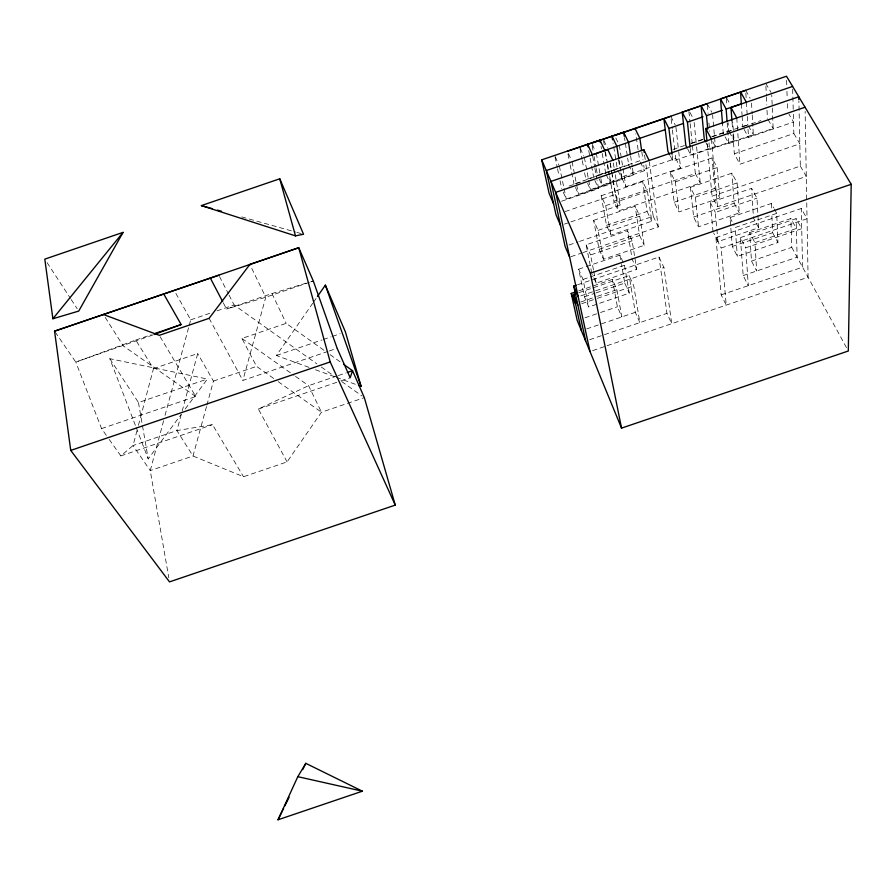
<?xml version="1.0" encoding="UTF-8"?>
<svg xmlns="http://www.w3.org/2000/svg" width="896" height="896" viewBox="0 0 896 896"><rect width="100%" height="100%" fill="white"/><g stroke="black" fill="none" stroke-linecap="round" stroke-linejoin="round"><path stroke-width="0.67" stroke-dasharray="4.48 3.36" d="M136.987 430.685L133.045 445.525L120.837 455.907L108.797 438.85M138.421 425.286L153.485 368.626L135.778 340.032L75.802 362.096L55.35 332.293M163.61 420.784L150.248 470.59L168.795 577.763M165.043 415.397L188.888 326.57M189.246 325.226L190.691 319.838L174.261 290.494M153.485 368.626L197.702 353.539L176.904 430.573L193.021 456.008L243.522 476.739L287.09 461.899L321.474 412.238L364.336 397.634M206.506 406.515L193.021 456.008L150.248 470.59L133.045 445.525L176.904 430.573L212.509 424.659L243.522 476.739M206.864 405.171L213.427 381.091L197.702 353.539M327.97 351.411L242.85 380.442L265.765 297.237L249.861 264.432M308.974 367.371L276.394 355.499L312.715 303.296M313.51 302.154L316.669 297.618M136.259 427.683L148.221 458.92L181.104 414.534M185.214 408.99L207.402 379.03L109.827 358.702L135.755 426.384M287.09 461.899L258.373 409.024L308.605 385.672L337.042 375.984M152.846 334.981L75.802 362.096L101.573 428.613L107.99 437.707M673.008 149.453L684.544 145.51M690.939 143.326L702.475 139.395M587.194 179.133L628.712 164.954L627.659 158.122M691.029 143.674L702.722 139.675M711.816 136.573L728.706 130.805L728.09 122.73M575.288 183.579L617.389 169.198L613.088 142.968M712.197 136.83L746.458 125.138M569.05 186.099L584.046 180.981M731.069 130.782L723.285 133.437L722.512 123.76M743.736 126.459L760.906 120.59M190.691 319.838L210.448 313.096M217.034 310.845L234.147 304.998L316.792 363.81M135.778 340.032L151.334 334.723M223.306 302.848L226.542 309.042L271.958 293.541L309.31 282.218M309.344 282.363L265.765 297.237L226.542 309.042M310.666 281.904L313.309 281.008L310.643 281.814M678.731 151.715L680.602 167.989L625.901 186.659L621.376 177.05L675.774 158.48L675.136 153.048M599.189 178.965L602.034 185.181L644.504 170.677L643.742 165.29M670.365 156.106L672.84 161.011L715.344 146.496L712.611 114.901M587.597 183.366L590.43 189.683L633.506 174.978L632.464 168.168M687.758 149.162L690.962 155.366L734.07 140.65L732.704 121.666M575.49 187.454L578.514 194.309L622.182 179.39L621.074 172.502M706.059 142.867L709.598 149.554L753.323 134.624L752.898 127.142M563.226 192.091L566.25 199.058L610.546 183.938L609.168 175.907M725.11 136.819L728.773 143.573L773.147 128.43L771.736 94.886M561.557 201.242L598.562 188.608L597.094 180.499M744.094 129.45L748.518 137.424L793.542 122.046L788.917 114.15M601.182 195.754L642.746 181.563L647.472 191.386L651.75 221.222L610.926 235.144L606.514 225.322L601.182 195.754L605.674 205.654L610.926 235.144M670.466 172.099L712.062 157.909L717.17 167.597L719.802 198.005L678.966 211.938L674.173 202.227L670.466 172.099L675.349 181.877L678.966 211.938M565.219 211.546L615.395 194.421L612.181 175.381M793.856 133.515L799.837 143.774L739.95 164.214L734.328 153.832L793.856 133.515L793.296 112.459M696.595 146.798L700.246 183.03L618.397 210.963L613.928 201.242L695.33 173.454L692.395 145.253M605.674 205.654L647.472 191.386M675.349 181.877L717.17 167.597M564.435 224.112L569.632 222.331M570.931 221.894L620.301 205.038L615.115 173.835M273.65 378.448L256.57 366.386L241.942 338.442L286.194 323.344L325.562 351.434M593.634 220.349L635.096 206.203L639.766 216.138L644.213 245.325L603.501 259.213L599.133 249.278L593.634 220.349L598.08 230.362L603.501 259.213M690.402 187.331L731.898 173.174L737.117 182.93L739.278 212.912L698.522 226.8L693.638 217.045L690.402 187.331L695.386 197.165L698.522 226.8M606.514 225.322L647.102 211.467L642.746 181.563M674.173 202.227L714.795 188.373L712.062 157.909M598.08 230.362L639.766 216.138M695.386 197.165L737.117 182.93M569.027 244.989L578.234 241.853M579.555 241.405L653.229 216.261L645.736 163.274M800.33 166.085L806.288 176.422L717.472 206.718L712.04 196.202L800.33 166.085L798.885 100.912M591.786 273.112L586.13 244.832L627.48 230.731L632.106 240.778L636.72 269.304L596.109 283.158L592.323 274.366M713.014 231.784L710.248 202.496L751.654 188.373L756.963 198.195L758.654 227.741L717.987 241.606L713.63 233.005M109.827 358.702L138.466 402.55L207.402 379.03M276.394 355.499L321.978 339.954M323.288 339.506L331.094 336.84M332.405 336.392L340.222 333.726M570.954 256.693L581.549 253.075M582.87 252.627L658.314 226.89L649.309 161.851M599.133 249.278L639.621 235.469L635.096 206.203M693.638 217.045L734.171 203.213L731.898 173.174M213.427 381.091L256.57 366.386M593.466 269.83L590.52 254.957L632.106 240.778M717.987 241.606L715.322 212.386L756.963 198.195M101.573 428.613L195.731 396.502L159.298 335.328M329.28 350.963L337.142 348.275M578.659 269.192L619.909 255.125L624.478 265.283L629.261 293.171L588.739 306.981L584.483 296.845L578.659 269.192L583.005 279.429L588.739 306.981M774.312 208.992L776.72 213.382L777.941 242.502L737.363 256.334L732.301 246.456L729.994 217.582L771.31 203.504L773.707 207.894M583.005 279.429L624.478 265.283M776.72 213.382L735.168 227.539L737.363 256.334M577.662 284.738L658.997 257.018L663.936 267.523L671.72 323.691L666.96 313.365L658.997 257.018M715.882 237.619L801.27 208.51L807.038 218.747L721.157 248.024L726.242 305.122L721.19 294.896L715.882 237.619L721.157 248.024M578.715 290.886L612.382 279.406L616.885 289.666L621.835 316.926L617.4 306.757L612.382 279.406M749.65 232.613L790.866 218.557L796.376 228.491L754.925 242.626L756.661 270.995L751.498 261.061L749.65 232.613L754.925 242.626M578.782 292.701L629.093 275.554L633.763 285.936L639.867 322.594L635.309 312.334L629.093 275.554M740.41 237.608L796.107 218.624L801.718 228.693L745.707 247.789L748.306 285.656L743.165 275.587L740.41 237.608L745.707 247.789M338.33 375.547L346.08 372.904M580.821 295.859L663.936 267.523M584.483 296.845L594.877 293.294M596.176 292.858L624.77 283.102L621.533 264.454M732.301 246.456L772.654 232.702L771.758 213.237M120.837 455.907L212.509 424.659M258.373 409.024L339.685 381.315M340.995 380.867L350.179 377.742M580.686 302.008L596.198 296.722M597.498 296.285L616.885 289.666M581.739 303.666L596.053 298.794M597.352 298.346L633.763 285.936M584.987 317.8L599.245 312.939M600.544 312.502L617.4 306.757M751.498 261.061L791.762 247.341L790.866 218.557M586.634 328.922L635.309 312.334M743.165 275.587L797.138 257.197L796.107 218.624M589.613 339.707L666.96 313.365M721.19 294.896L802.581 267.176L801.27 208.51M592.626 350.627L605.853 346.125M607.13 345.688L808.08 277.245L805.123 111.384M241.707 216.91L295.478 231.997M296.822 232.378L302.198 233.89M315.482 369.757L335.026 376.88M336.336 377.35L355.88 384.474M195.731 396.502L123.256 345.89L104.832 316.803M278.208 381.662L321.474 412.238L308.605 385.672L295.053 376.074M241.942 338.442L293.922 375.267M321.317 367.024L334.902 376.69M341.69 381.528L362.074 396.032M330.053 354.648L341.298 362.667M47.062 262.595L70.426 298.379M71.187 299.533L77.213 308.762M765.778 83.406L771.019 92.389M768.029 119.493L773.147 128.43M745.685 90.384L750.109 98.157M748.384 125.787L753.323 134.624M726.768 98.258L730.43 104.854M729.299 131.902L734.07 140.65M791.762 247.341L846.989 348.578M209.115 318.315L242.85 380.442M707.19 103.746L711.827 112.302M772.654 232.702L777.941 242.502M712.757 141.635L715.344 146.496M758.654 227.741L753.458 217.997L751.654 188.373M690.032 112.56L693.235 118.608M734.171 203.213L739.278 212.912M714.795 188.373L719.802 198.005M729.994 217.582L734.026 225.333M670.813 116.357L675.147 124.746M219.475 276.506L228.413 293.854M229.051 295.086L234.147 304.998M695.33 173.454L700.246 183.03M710.248 202.496L715.322 212.386M675.774 158.48L680.602 167.989M640.315 162.053L644.504 170.677M615.821 137.973L618.139 142.811M628.712 164.954L633.506 174.978M653.229 216.261L658.314 226.89M271.958 293.541L286.194 323.344M647.102 211.467L651.75 221.222M603.926 140.549L607.398 147.93M617.926 170.33L622.182 179.39M639.621 235.469L644.213 245.325M592.29 144.446L595.179 150.696M606.29 174.72L610.546 183.938M615.395 194.421L620.301 205.038M636.72 269.304L632.184 259.347L627.48 230.731M580.317 148.456L583.789 156.083M594.843 180.41L598.562 188.608M568.456 153.586L571.525 160.474M624.77 283.102L629.261 293.171M555.262 156.677L558.846 164.853M586.13 244.832L590.52 254.957M555.027 156.822L557.256 167.418M557.536 168.739L558.925 175.37M560.045 180.667L561.714 188.608M559.362 166.029L563.763 187.163M564.043 188.485L566.25 199.058M567.974 154.011L569.878 163.565M570.158 164.92L573.978 184.027M572.04 161.627L576.397 183.59M576.621 184.778L578.514 194.309M593.712 271.074L596.109 283.158M579.992 148.523L582.042 159.331M582.299 160.675L583.587 167.429M584.606 172.827L585.894 179.57M584.36 157.349L588.448 179.088M588.661 180.253L590.43 189.683M588.728 150.573L593.533 176.747M592.682 156.15L594.642 166.97M594.888 168.325L596.848 179.144M592.189 145.858L593.152 151.2M594.115 156.542L596.042 167.227M596.277 168.56L597.486 175.235L639.722 160.821L635.779 133.806M596.333 153.205L600.163 174.698M600.869 178.629L602.034 185.181M601.037 146.373L601.474 148.904M602.258 153.474L605.752 173.566M619.909 255.125L621.309 263.178M138.466 402.55L148.221 458.92M603.579 140.694L604.285 144.827M605.461 151.726L607.354 162.747M607.589 164.125L609.47 175.146M609.706 176.512L613.928 201.242M605.046 151.838L606.424 159.858M607.342 165.211L608.944 174.574M610.299 162.926L611.688 171.181M611.923 172.558L618.397 210.963M610.109 163.15L611.957 174.026M613.301 162.971L614.891 172.469M619.069 160.104L620.85 171.125M618.565 159.645L619.864 167.675M620.726 173.029L621.376 177.05M619.293 145.242L622.821 167.328M623.034 168.706L625.901 186.659M624.49 137.648L624.982 140.818M625.363 143.282L627.446 156.755M630.605 155.893L632.262 166.802M641.805 151.805L642.97 159.902M644.582 155.12L645.546 161.918M672.179 155.579L672.84 161.011M671.138 119.078L672.258 128.587M672.414 129.942L674.979 151.682M675.92 127.277L678.574 150.36M690.222 148.445L690.962 155.366M688.89 111.496L690.01 122.293M690.155 123.648L692.115 142.565M694.142 122.517L696.461 145.443M707.179 143.718L712.04 196.202M708.982 142.778L709.598 149.554M711.458 139.182L717.472 206.718M707.314 105.123L708.053 113.378M708.915 123.01L709.666 131.264M726.264 98.504L726.768 105.235M727.194 122.864L728.773 143.573M732.054 122.483L732.547 129.293M732.95 134.747L734.328 153.832M736.77 117.947L739.95 164.214M741.317 103.88L742.034 114.845M742.123 116.211L742.829 127.176M745.853 93.128L746.178 98.616M746.368 102.222L747.186 115.08M747.264 116.458L747.768 124.678M748.026 129.304L748.518 137.424M751.52 103.085L752.158 114.072M752.226 115.27L752.853 126.403M765.912 86.106L766.338 95.514M766.405 96.858L766.774 104.933M767.021 110.309L767.39 118.384M771.31 203.504L771.691 211.848M786.621 80.338L786.789 85.826M786.957 91.314L787.17 98.179M787.338 103.667L787.539 110.522M792.669 89.174L793.262 111.362"/><path stroke-width="1.34" d="M722.512 123.76L720.53 98.874L786.486 76.227L851.2 184.296L848.31 350.997L621.533 428.131L577.203 320.454L571.234 293.429L576.218 291.726M278.04 819.773L297.808 776.675L305.805 763.336L362.41 791.19L278.04 819.773L283.595 808.483M284.827 805.974L289.15 797.194M302.725 769.608L305.805 763.336M123.054 232.378L78.725 311.08L52.886 318.752L44.8 259.134L123.054 232.378L52.886 318.752M317.453 296.486L325.349 285.141L345.43 331.957L361.088 386.378L358.49 385.426M154.134 334.499L181.16 324.542L163.71 293.978L54.566 331.15L70.739 450.408L169.512 581.885L395.259 505.098L364.336 397.634L352.542 370.698L343.549 364.28M163.71 293.978L298.749 247.733L313.309 281.008L337.142 348.275L350.179 377.742L352.542 370.698L347.379 372.456M201.376 205.587L279.754 178.786L303.542 234.259L295.478 235.872L201.376 205.587L212.128 208.611M553.627 203.952L549.102 193.323L541.699 159.846L599.939 140.067L604.822 150.506M567.426 151.278L623.638 132.182L628.522 142.274L630.392 154.538M687.12 147.93L685.832 145.443L682.214 112.168L745.685 90.384M593.018 142.744L707.19 103.746M614.667 135.542L670.813 116.357M218.837 275.262L54.566 331.15M627.995 142.386L665.235 129.606M672.022 154.224L668.92 128.408L683.446 123.446M591.83 154.941L628.522 142.274M690.077 147.056L687.445 122.147L703.046 116.816M707.739 129.237L706.507 115.696L722.344 110.298M727.093 121.486L726.141 109.066L741.754 103.734M731.954 121.117L730.968 107.486L792.602 86.43M649.107 160.474L643.821 149.688L550.95 181.406L565.085 246.333L569.632 257.141M706.933 140.963L705.779 128.531L798.784 96.768L798.851 99.534M805.056 107.229L555.666 192.382L589.994 351.523M155.232 333.39L181.16 324.542M70.739 450.408L330.21 361.928L395.259 505.098M621.533 428.131L590.363 273.224L851.2 184.296M585.682 341.051L573.731 286.082L576.352 285.186M581.426 330.691L573.485 294.504L576.128 293.608M297.808 776.675L362.41 791.19M217.504 210.123L221.536 211.254M103.354 314.485L159.298 335.328L209.115 318.315L249.861 264.432L298.749 247.733L330.21 361.928M746.368 102.222L740.544 91.918L741.339 104.126M730.968 107.486L736.77 117.947M720.53 98.874L726.141 109.066M706.507 115.696L701.086 105.616L704.29 139.53L705.466 141.758M705.779 128.531L711.458 139.182M682.214 112.168L687.445 122.147M210.325 278.062L222.656 301.605M668.92 128.408L663.869 118.541L667.89 151.2L669.749 154.874M634.995 128.408L639.878 138.331L641.614 150.461M612.853 160.261L607.813 149.542L546.302 170.554L555.979 214.704L560.538 225.434M592.435 154.806L587.552 144.189L588.056 146.899M541.699 159.846L590.363 273.224M573.731 286.082L578.178 296.755M573.485 294.504L577.842 304.998M571.234 293.429L575.512 303.766M325.349 285.141L361.088 386.378M279.754 178.786L295.478 235.872M599.939 140.067L600.376 142.587M612.573 139.81L611.957 136.069L616.84 146.328L618.845 158.726M623.638 132.182L624.277 136.282M643.821 149.688L644.202 152.41"/></g></svg>
